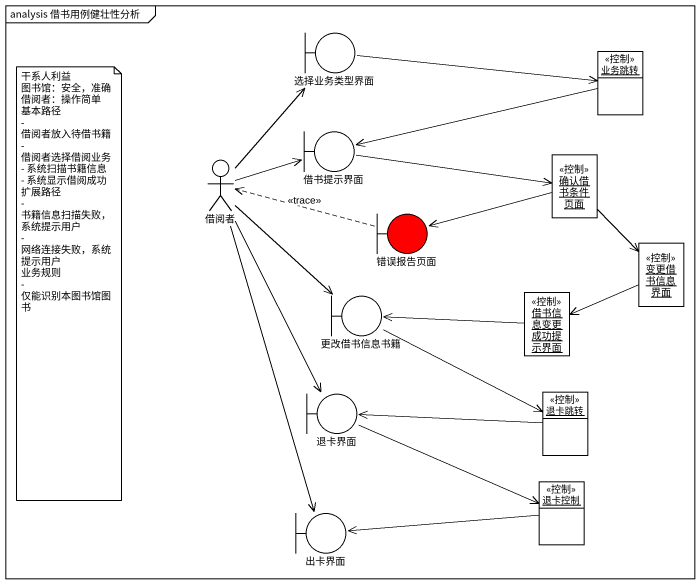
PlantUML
@startuml
mainframe analysis 借书用例健壮性分析
allowmixing
hide circle
hide empty members
boundary 选择业务类型界面
object 业务跳转 <<控制>>
boundary 借书提示界面
actor 借阅者
object 确认借书条件页面 <<控制>>
boundary 错误报告页面 #FF0000
object 变更借书信息界面 <<控制>>
boundary 更改借书信息书籍
object 借书信息变更成功提示界面 <<控制>>
boundary 退卡界面
object 退卡跳转 <<控制>>
object 退卡控制 <<控制>>
boundary 出卡界面
选择业务类型界面 -right-> 业务跳转
业务跳转 -left-> 借书提示界面
借书提示界面 -right-> 确认借书条件页面
借阅者 -up-> 选择业务类型界面
借阅者 -right-> 借书提示界面
借阅者 --> 更改借书信息书籍
借阅者 --> 退卡界面
借阅者 --> 出卡界面
确认借书条件页面 -left-> 错误报告页面
确认借书条件页面 --> 变更借书信息界面
错误报告页面 .left.> 借阅者 : <<trace>>
变更借书信息界面 -left-> 借书信息变更成功提示界面
更改借书信息书籍 -right-> 退卡跳转
借书信息变更成功提示界面 -left-> 更改借书信息书籍
退卡界面 -right-> 退卡控制
退卡跳转 -left-> 退卡界面
退卡控制 -left-> 出卡界面
note as N1
  干系人利益
  图书馆：安全，准确
  借阅者：操作简单
  基本路径
  - 借阅者放入待借书籍
  - 借阅者选择借阅业务
  - 系统扫描书籍信息
  - 系统显示借阅成功
  扩展路径
  - 书籍信息扫描失败，系统提示用户
  - 网络连接失败，系统提示用户
  业务规则
  - 仅能识别本图书馆图书
end note
@enduml
